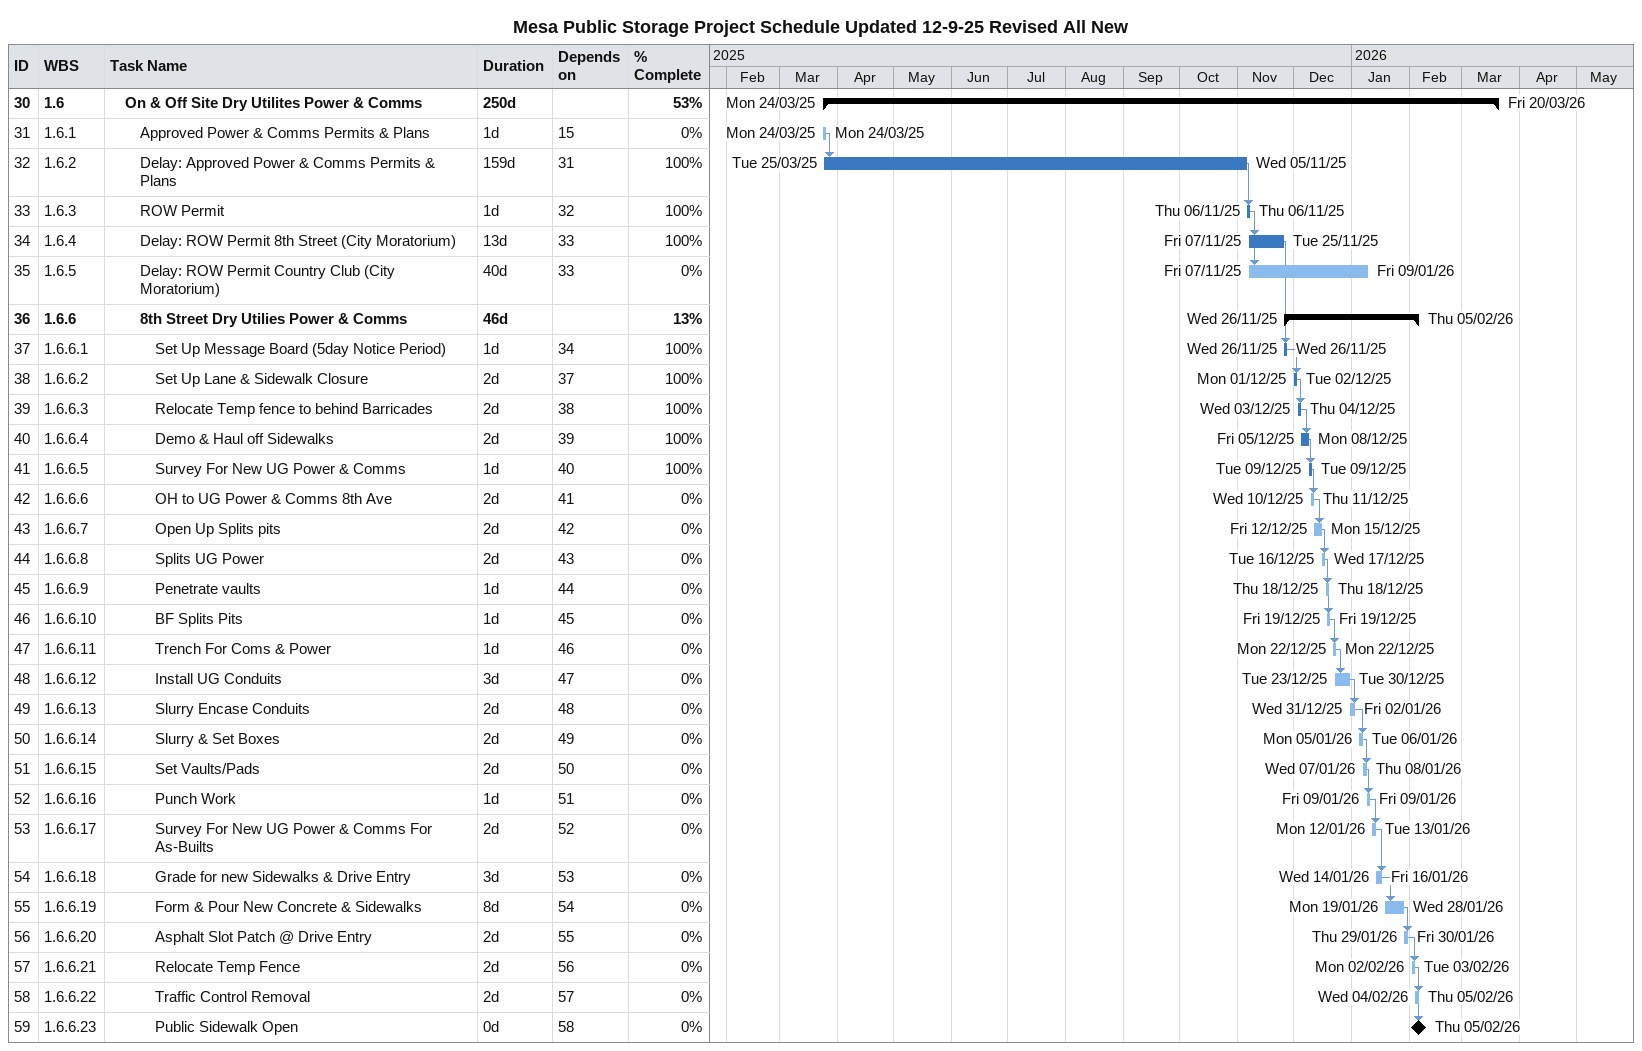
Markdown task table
Mesa Public Storage Project Schedule Updated 12-9-25 Revised All New

| ID | WBS | Task | Duration | Start | Finish | Predecessors | % complete |
|---|---|---|---|---|---|---|---|
| 30 | 1.6 | **On & Off Site Dry Utilites Power & Comms** | 250d | 2025-03-24 | 2026-03-20 |  | 53 |
| 31 | 1.6.1 | Approved Power & Comms Permits & Plans | 1d | 2025-03-24 | 2025-03-24 | 15 | 0 |
| 32 | 1.6.2 | Delay: Approved Power & Comms Permits & Plans | 159d | 2025-03-25 | 2025-11-05 | 31 | 100 |
| 33 | 1.6.3 | ROW Permit | 1d | 2025-11-06 | 2025-11-06 | 32 | 100 |
| 34 | 1.6.4 | Delay: ROW Permit 8th Street (City Moratorium) | 13d | 2025-11-07 | 2025-11-25 | 33 | 100 |
| 35 | 1.6.5 | Delay: ROW Permit Country Club (City Moratorium) | 40d | 2025-11-07 | 2026-01-09 | 33 | 0 |
| 36 | 1.6.6 | **8th Street Dry Utilies Power & Comms** | 46d | 2025-11-26 | 2026-02-05 |  | 13 |
| 37 | 1.6.6.1 | Set Up Message Board (5day Notice Period) | 1d | 2025-11-26 | 2025-11-26 | 34 | 100 |
| 38 | 1.6.6.2 | Set Up Lane & Sidewalk Closure | 2d | 2025-12-01 | 2025-12-02 | 37 | 100 |
| 39 | 1.6.6.3 | Relocate Temp fence to behind Barricades | 2d | 2025-12-03 | 2025-12-04 | 38 | 100 |
| 40 | 1.6.6.4 | Demo & Haul off Sidewalks | 2d | 2025-12-05 | 2025-12-08 | 39 | 100 |
| 41 | 1.6.6.5 | Survey For New UG Power & Comms | 1d | 2025-12-09 | 2025-12-09 | 40 | 100 |
| 42 | 1.6.6.6 | OH to UG Power & Comms 8th Ave | 2d | 2025-12-10 | 2025-12-11 | 41 | 0 |
| 43 | 1.6.6.7 | Open Up Splits pits | 2d | 2025-12-12 | 2025-12-15 | 42 | 0 |
| 44 | 1.6.6.8 | Splits UG Power | 2d | 2025-12-16 | 2025-12-17 | 43 | 0 |
| 45 | 1.6.6.9 | Penetrate vaults | 1d | 2025-12-18 | 2025-12-18 | 44 | 0 |
| 46 | 1.6.6.10 | BF Splits Pits | 1d | 2025-12-19 | 2025-12-19 | 45 | 0 |
| 47 | 1.6.6.11 | Trench For Coms & Power | 1d | 2025-12-22 | 2025-12-22 | 46 | 0 |
| 48 | 1.6.6.12 | Install UG Conduits | 3d | 2025-12-23 | 2025-12-30 | 47 | 0 |
| 49 | 1.6.6.13 | Slurry Encase Conduits | 2d | 2025-12-31 | 2026-01-02 | 48 | 0 |
| 50 | 1.6.6.14 | Slurry & Set Boxes | 2d | 2026-01-05 | 2026-01-06 | 49 | 0 |
| 51 | 1.6.6.15 | Set Vaults/Pads | 2d | 2026-01-07 | 2026-01-08 | 50 | 0 |
| 52 | 1.6.6.16 | Punch Work | 1d | 2026-01-09 | 2026-01-09 | 51 | 0 |
| 53 | 1.6.6.17 | Survey For New UG Power & Comms For As-Builts | 2d | 2026-01-12 | 2026-01-13 | 52 | 0 |
| 54 | 1.6.6.18 | Grade for new Sidewalks & Drive Entry | 3d | 2026-01-14 | 2026-01-16 | 53 | 0 |
| 55 | 1.6.6.19 | Form & Pour New Concrete & Sidewalks | 8d | 2026-01-19 | 2026-01-28 | 54 | 0 |
| 56 | 1.6.6.20 | Asphalt Slot Patch @ Drive Entry | 2d | 2026-01-29 | 2026-01-30 | 55 | 0 |
| 57 | 1.6.6.21 | Relocate Temp Fence | 2d | 2026-02-02 | 2026-02-03 | 56 | 0 |
| 58 | 1.6.6.22 | Traffic Control Removal | 2d | 2026-02-04 | 2026-02-05 | 57 | 0 |
| 59 | 1.6.6.23 | Public Sidewalk Open | 0d | 2026-02-05 | 2026-02-05 | 58 | 0 |
